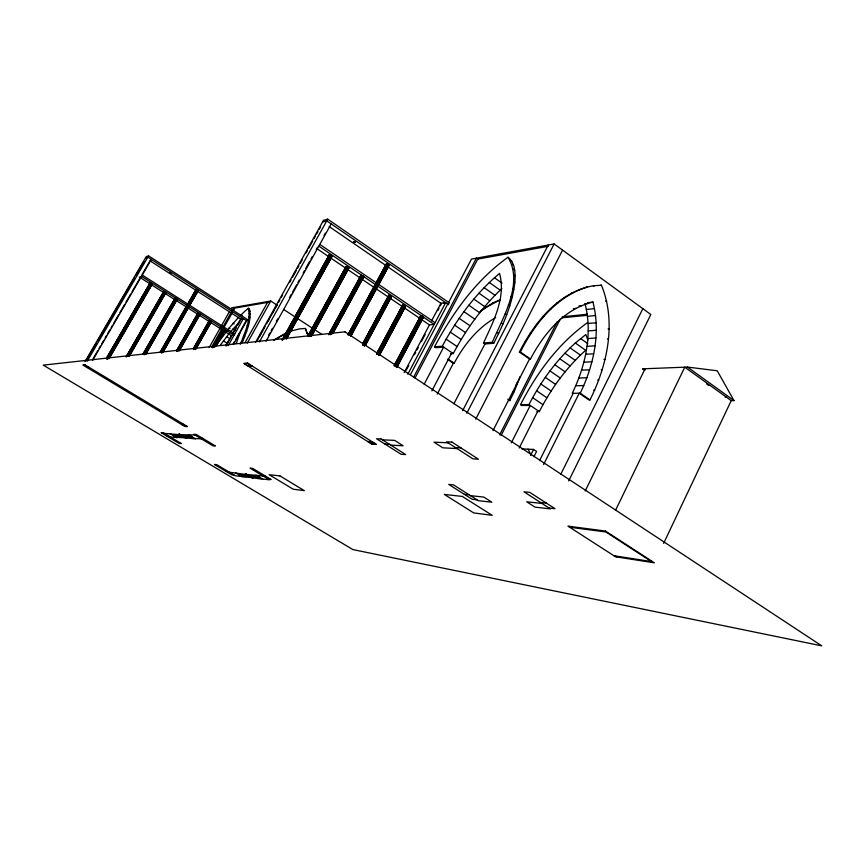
<?xml version="1.0" encoding="UTF-8"?>
<svg xmlns="http://www.w3.org/2000/svg" width="865" height="865" viewBox="0 0 865 865"><rect width="100%" height="100%" fill="white"/><g stroke="black" fill="none" stroke-linecap="round" stroke-linejoin="round"><path stroke-width="1.3" d="M434.522 346.811L442.275 346.205C456.969 318.947 475.588 293.289 499.548 273.437C506.22 297.409 493.245 321.693 483.503 342.973L484.93 343.956L493.71 343.275C503.581 324.137 512.404 303.885 514.87 282.304C515.389 273.751 515.497 262.992 508.004 257.251C476.161 279.946 452.773 312.654 434.522 346.811L435.884 347.73L443.648 347.125L424.185 384.19M483.503 342.973L492.272 342.291C502.835 317.79 523.855 283.374 508.004 257.251M580.21 393.207C593.736 365.3 600.905 332.647 592.936 302.08C564.034 308.794 543.728 333.879 530.483 358.975L529.51 359.029L519.389 352.066C534.667 322.061 559.212 291.148 594.45 285.612L593.433 285.753L601.435 285.234C616.702 322.44 607.36 365.127 589.973 399.922L580.21 393.207L572.23 393.326C585.464 366.057 592.622 334.225 585.183 304.296M248.417 308.264C251.023 319.801 245.184 331.252 241.357 341.859L242.395 342.518C246.222 331.911 252.05 320.45 249.423 308.924L248.417 308.264L244.849 311.259L241.097 314.774L242.103 315.422M162.988 352.239L198.193 290.618L196.041 289.353L196.939 290.186M286.953 338.01L331.944 256.505L329.176 254.775L329.543 255.586M312.006 335.296L348.779 268.215L345.914 266.561L346.389 267.285M359.84 278.098L361.04 275.189L363.808 276.778L362.803 276.789M240.459 331.295L236.286 343.513M389.391 296.176C386.644 293.613 393.845 297.322 390.493 296.76M520.081 376.524L514.221 391.607L509.809 400.56L508.966 400.571M404.485 306.524C407.707 307.28 401.447 303.496 403.09 305.723M515.767 385.866L517.205 382.417M405.566 344.735L420.747 316.19C420.228 314.406 425.364 318.05 422.38 317.206M240.275 344.302L241.357 341.859M663.65 543.339L731.228 400.636L733.996 400.614L717.226 370.782L687.48 367.074L642.652 368.836L644.857 370.404M615.48 510.437L684.788 367.182L731.228 400.636M585.173 491.039L645.128 368.739M568.673 480.94L650.837 314.514L554.13 243.952L471.512 259.067L410.529 374.491M560.834 474.182L642.846 308.675M543.609 464.548L579.204 393.218L588.957 399.933L589.973 399.922M533.921 456.731L536.57 451.443L533.532 449.443L521.822 448.87M539.587 460.569L573.214 393.315M530.569 455.336L533.532 449.443M519.205 448.027L538.03 410.713M511.323 442.848L530.245 405.469L521.844 405.48L520.557 404.615C536.592 373.107 558.314 343.61 587.249 322.818M499.711 434.749L557.157 321.845M501.03 435.603L560.239 319.131M493.018 430.575L529.51 359.029M475.739 419.136L562.585 250.115M466.797 413.254L554.13 243.952M462.667 410.626L548.237 245.022M453.865 403.836L484.93 343.956M437.257 394.094L453.357 363.268L454.168 363.224C463.932 344.951 477.458 327.911 495.699 317.563M431.873 390.861L451.865 352.661M413.665 377.108L476.42 258.17L478.399 259.565M415.038 378.005L477.74 259.1L548.334 246.276M536.906 411.567L539.327 411.589C551.07 388.688 566.467 367.484 585.659 350.271L575.344 343.016C556.173 360.381 540.766 381.649 528.947 404.593L520.557 404.615M404.193 372.588L429.451 324.905L434.154 324.397L318.839 246.136M431.57 320.883L440.901 303.269L445.67 302.631L407.804 374.231M406.215 370.198L408.745 365.43M414.421 354.704L415.687 352.315M416.952 349.936L418.217 347.546M421.363 341.589L425.158 334.431M437.776 310.589L439.042 308.2M440.307 305.821L441.572 303.431M394.007 365.722L420.725 315.693M394.354 365.711L420.952 315.693M394.818 364.954L404.301 347.114M394.645 365.787L421.244 315.757M394.991 365.906L421.59 315.876M395.997 364.889L421.969 316.039M395.748 366.273L422.336 316.244M396.105 366.49L422.693 316.46M396.311 367.041L422.996 316.687M396.473 367.355L423.223 316.904M396.7 367.376L423.374 317.087M396.83 367.333L423.428 317.239M519.389 352.066L520.352 352.001C534.516 324.04 556.152 296.511 587.259 287.05L586.254 287.18M379.378 355.418L405.523 306.556M376.513 353.904L402.668 305.053M376.675 353.763L402.809 304.999M376.891 353.785L403.025 304.999M377.183 353.861L403.317 305.064M385.898 337.804L387.174 335.425M388.439 333.057L389.715 330.679M390.991 328.3L392.267 325.921M396.084 318.796L399.262 312.849M400.538 310.481L402.452 306.913M377.529 353.98L403.663 305.183M377.897 354.153L404.042 305.345M378.275 354.347L404.409 305.54M378.632 354.564L404.766 305.756M378.946 354.791L405.069 305.983M379.184 354.996L405.307 306.199M379.032 355.45L405.123 306.707M379.248 355.461L405.458 306.394M362.608 343.902L388.785 295.203M362.9 343.632L389.001 295.203M362.77 344.097L372.307 326.397M373.583 324.04L388.839 295.722M362.554 344.875L389.293 295.268M366.836 337.231L370.642 330.149M374.459 323.078L377.637 317.174M381.454 310.103L382.719 307.745M385.898 301.842L387.174 299.485M362.9 345.005L389.639 295.387M363.278 345.167L390.007 295.549M363.657 345.373L390.385 295.743M364.014 345.589L390.742 295.971M364.327 345.816L391.045 296.198M365.419 344.065L368.598 338.161M369.874 335.804L371.139 333.447M372.415 331.079L373.68 328.722M374.956 326.364L380.665 315.747M381.941 313.389L385.747 306.307M387.023 303.95L390.202 298.057M364.576 346.032L391.294 296.414M365.289 345.33L391.445 296.608M365.419 345.276L391.51 296.771M350.779 336.053L389.088 265.328L388.439 264.69L386.298 263.922L376.059 283.017M350.779 336.28L389.088 265.328M347.968 334.841L374.805 285.126M348.119 334.582L374.956 285.082M376.232 282.725L386.46 263.868M348.346 334.614L375.194 285.104M376.102 283.385L386.698 263.879M348.649 334.701L375.496 285.18M376.329 283.601L387.001 263.955M349.006 334.831L387.358 264.085M349.384 335.014L387.725 264.257M349.763 335.22L388.104 264.463M350.109 335.436L388.439 264.69M351.677 333.263L352.963 330.884M356.823 323.759L358.11 321.38M359.397 319.001L360.683 316.633M361.97 314.255L363.257 311.876M364.543 309.497L365.83 307.129M367.128 304.75L370.988 297.625M374.199 291.689L376.772 286.931M379.346 282.185L380.632 279.806M381.919 277.427L383.206 275.059M384.493 272.68L385.779 270.302M387.066 267.923L388.353 265.555M350.411 335.663L388.731 264.917M350.639 335.869L388.958 265.133M328.57 334.625L361.04 275.189M328.83 334.431L361.256 275.189M329.014 334.625L358.553 280.455M329.392 334.214L361.548 275.243M335.685 323.067L336.972 320.71M355.591 286.564L356.877 284.207M329.727 334.333L361.894 275.362M330.106 334.506L362.262 275.524M330.495 334.712L362.64 275.73M331.5 333.749L363.008 275.946M331.825 333.976L363.322 276.184M332.809 332.582L334.744 329.024M336.031 326.656L339.913 319.553M341.199 317.174L345.07 310.07M346.368 307.702L350.239 300.598M351.525 298.23L354.758 292.305M358.629 285.19L359.916 282.823M361.213 280.455L362.5 278.087M332.722 333.014L363.57 276.411M332.625 333.501L363.733 276.616M332.841 333.512L363.808 276.778M450.622 353.753L453.228 353.58C465.997 329.63 482.01 307.172 501.884 288.575M307.799 336.096L346.032 266.496M307.875 336.258L346.249 266.496M308.708 335.274L332.582 291.754M333.868 289.397L337.739 282.347M339.037 279.99L346.13 267.058M308.405 336.031L346.53 266.55M319.293 316.666L320.58 314.319M329.608 297.852L330.906 295.506M334.777 288.445L336.063 286.099M308.751 336.161L346.876 266.658M309.129 336.334L347.254 266.831M309.508 336.528L347.633 267.026M310.524 335.577L347.989 267.253M310.849 335.804L348.314 267.49M311.119 336.02L348.563 267.718M311.692 335.328L348.779 268.215M311.378 336.366L348.736 267.923M284.012 339.048L330.387 255.099M285.05 338.074L330.765 255.305M285.428 338.302L331.133 255.532M285.764 338.529L331.457 255.77M286.023 338.745L331.717 255.997M286.639 338.042L331.944 256.505M286.304 339.091L331.89 256.213M282.044 339.999L329.176 254.775M282.358 339.858L329.381 254.775M283.634 337.977L292.759 321.456M294.068 319.099L300.588 307.291M301.896 304.923L319.509 273.059M320.807 270.691L322.115 268.334M323.423 265.977L327.338 258.894M282.639 339.934L329.673 254.829M302.815 303.972L304.112 301.615M308.026 294.532L309.335 292.165M283.634 338.875L330.008 254.937M258.592 338.107L262.538 331.036M263.847 328.678L265.166 326.31M266.474 323.953L270.41 316.882M272.389 313.335L273.697 310.978M275.016 308.621L276.984 305.086L270.767 301.02L231.55 307.854M256.927 341.221L258.235 338.864M259.554 336.507L260.862 334.15M262.171 331.792L264.149 328.257M268.085 321.185L269.393 318.828M270.702 316.471L274.648 309.4M275.957 307.043L277.265 304.685M278.584 302.328L279.892 299.971M281.201 297.614L282.52 295.257M289.732 282.282L291.051 279.925M292.359 277.568L296.295 270.496M297.614 268.139L298.922 265.782M300.231 263.425L302.209 259.889M306.145 252.818L307.453 250.461M308.762 248.104L312.708 241.032M314.017 238.675L315.325 236.318M316.644 233.961L317.952 231.604M319.261 229.247L320.58 226.89M259.381 341.967L327.694 219.148L449.573 303.042M268.572 335.339L269.88 332.982M271.188 330.635L272.486 328.289M276.4 321.239L277.708 318.893M289.451 297.755L291.408 294.23M292.705 291.883L296.619 284.834M297.928 282.487L299.225 280.141M303.139 273.091L304.448 270.745M305.745 268.388L309.659 261.349M310.968 259.003L312.276 256.646M316.19 249.607L317.487 247.249M324.007 235.507L325.316 233.161M265.998 341.307L331.187 223.905M245.13 342.529L268.042 301.496M247.239 343.156L270.767 301.02M255.64 342.216L323.499 220.337L327.694 219.148M228.133 345.762L243.357 318.634L240.654 319.044L197.663 291.418M233.074 344.162L234.393 341.805M235.713 339.458L239.659 332.409M240.978 330.052L245.584 321.834M233.528 344.292L247.412 319.509L148.575 255.889L146.25 256.613L85.029 361.592M213.579 346.724L223.927 328.949L225.181 329.933L215.763 346.314M214.044 346.497L223.927 328.949M214.336 346.649L224.219 329.1M214.617 346.811L224.489 329.273M214.866 346.973L224.738 329.435M215.612 346.184L224.943 329.597M215.882 346.108L225.095 329.749M226.068 345.016L231.355 335.609L234.015 335.274L141.514 276.368M232.728 333.155L240.654 319.044M225.981 346.108L231.236 336.745M233.874 332.052L236.502 327.37M237.81 325.035L241.097 319.174M209.179 347.525L229.571 311.357M211.579 347.135L231.452 311.876M232.112 310.697L233.95 307.443M212.476 347.406L223.073 328.678L223.657 328.83M212.563 347.589L232.296 312.762M233.615 310.416L234.934 308.07L269.08 302.166M212.714 347.73L223.408 328.732M193.338 348.682L209.276 320.547L210.119 320.818L211.384 321.802L196.117 348.703M193.425 348.79L209.406 320.547M193.576 348.93L209.6 320.601M193.965 348.736L209.849 320.688M194.236 348.865L210.119 320.818M194.517 349.017L210.4 320.969M194.798 349.179L210.682 321.131M195.058 349.352L210.93 321.304M195.263 349.503L211.147 321.466M195.977 348.692L211.287 321.607M176.536 350.725L197.901 313.152L198.745 313.422L200.02 314.417L179.325 350.747M176.622 350.844L198.031 313.152M176.784 350.985L198.226 313.206M177.141 350.779L198.474 313.292M181.65 342.951L182.991 340.615M184.321 338.269L185.651 335.934M187.651 332.42L188.981 330.084M190.311 327.738L191.641 325.402M192.971 323.056L194.301 320.72M177.412 350.909L198.745 313.422M177.703 351.06L199.037 313.573M177.985 351.233L199.307 313.736M178.914 350.228L199.566 313.909M179.12 350.39L199.772 314.082M179.196 350.736L199.923 314.222M160.133 352.206L196.117 289.321M160.36 352.152L196.269 289.332M160.566 352.217L196.474 289.397M160.814 352.325L196.733 289.494M161.095 352.455L197.004 289.624M161.387 352.617L197.296 289.775M161.658 352.779L197.566 289.948M161.906 352.952L197.804 290.121M163.226 351.006L167.875 342.875M169.205 340.55L185.132 312.654M186.462 310.33L188.451 306.848M189.781 304.523L198.193 290.618M162.782 351.947L197.999 290.283M162.771 352.239L198.139 290.424M142.995 353.98L175.108 298.133L176.233 298.555L177.249 299.42L145.85 354.099M143.114 354.163L175.238 298.144M143.363 354.012L175.433 298.187M143.612 354.109L175.671 298.274M146.174 349.828L147.504 347.503M148.845 345.178L150.175 342.854M154.846 334.723L156.176 332.398M157.517 330.073L159.517 326.592M163.517 319.618L164.847 317.293M169.518 309.162L170.859 306.837M172.189 304.512L173.519 302.188M143.882 354.239L175.941 298.403M144.174 354.401L176.233 298.555M144.466 354.564L176.514 298.728M144.725 354.736L176.774 298.901M146.618 351.612L147.958 349.287M149.959 345.795L151.288 343.47M152.618 341.145L156.619 334.182M157.96 331.857L162.62 323.726M163.961 321.402L165.291 319.077M166.631 316.752L168.632 313.271M169.962 310.946L171.292 308.621M145.677 353.763L176.99 299.063M145.72 354.088L177.152 299.214M128.269 356.045L164.837 291.959L163.712 291.548L126.16 356.694M128.528 356.218L165.118 292.132M129.112 355.418L135.805 343.805M137.146 341.491L138.487 339.167M139.816 336.842L141.828 333.36M143.168 331.046L144.509 328.722M145.839 326.397L147.85 322.915M149.191 320.601L150.532 318.277M151.862 315.952L153.873 312.47M155.213 310.146L156.543 307.832M157.884 305.507L159.225 303.183M161.236 299.701C160.706 297.052 167.129 293.851 165.377 292.305M128.755 356.38L165.593 292.478M128.928 356.521L165.756 292.63M129.663 355.58L165.842 292.748M126.268 356.812L163.842 291.548M127.101 355.785L164.036 291.591M127.415 355.591L164.274 291.678M127.998 354.791L129.339 352.466M130.669 350.152L132.68 346.67M134.021 344.346L135.362 342.021M136.702 339.707L138.703 336.226M145.396 324.613L146.736 322.299M151.429 314.168L152.759 311.854M154.77 308.373L156.111 306.048M157.452 303.723L158.792 301.409M160.793 297.917L162.133 295.603M127.685 355.72L164.545 291.808M127.977 355.883L164.837 291.959M106.244 358.586L150.175 282.769L152.348 284.077L150.878 283.536M106.352 358.705L150.305 282.769M106.568 358.553L150.488 282.823M106.806 358.651L150.737 282.909M108.103 356.683L109.455 354.347M110.807 352.023L112.158 349.698M117.553 340.388L118.905 338.053M120.257 335.728L121.597 333.403M126.322 325.251L127.674 322.926M132.399 314.784L133.751 312.449M138.476 304.307L140.498 300.815M141.849 298.49L143.201 296.165M144.542 293.83L146.574 290.337M107.087 358.78L151.007 283.028M107.379 358.943L151.299 283.19M107.671 359.105L151.58 283.352M108.612 358.11L151.84 283.536M111.931 352.65L113.283 350.325M114.634 347.989L115.975 345.665M118.008 342.172L119.348 339.848M120.7 337.523L122.052 335.188M124.073 331.706L125.425 329.37M127.447 325.878L128.799 323.553M130.139 321.229L134.864 313.076M136.216 310.751L143.633 297.949M145.655 294.457L149.71 287.472M108.849 358.272L152.067 283.709M109.022 358.424L152.229 283.861M109.109 358.64L152.327 283.979M86.132 360.575L96.329 343.091M97.691 340.767L134.389 277.827M135.74 275.502L143.904 261.511M87.073 361.408L148.575 255.889M92.987 358.845L97.713 350.747M99.053 348.433L100.405 346.119M101.746 343.805L103.768 340.334M105.119 338.02L106.46 335.707M107.811 333.393L109.833 329.922M111.174 327.608L112.526 325.294M113.866 322.98L118.592 314.871M119.932 312.557L124.647 304.458M125.998 302.144L130.712 294.046M132.053 291.732L140.811 276.692M142.163 274.378L150.24 260.495M92.512 360.564L151.353 259.457M216.715 344.638L229.074 328.105L238.751 317.185M220.218 345.286L229.03 333.695M230.631 331.76L239.194 322.299M575.344 343.016L585.832 334.55L587.832 340.075M150.175 282.769L150.618 283.363M480.94 310.676L492.704 303.02L500.446 299.701L486.638 307.021L479.826 312.006M175.108 298.133L175.779 298.879M177.249 299.42L176.071 299.052M273.837 340.096L286.823 332.582M274.292 340.053L287.288 332.528M200.02 314.417L198.55 313.876M209.211 320.58L210.184 321.423M211.384 321.802L210.746 321.693M223.073 328.678L225.116 329.976M290.089 331.273L299.733 328.851L305.388 328.462L308.232 335.804M145.504 257.9L147.818 257.186L246.698 320.785M375.907 286.758L374.372 285.991L375.486 286.748M322.558 222.035L326.743 220.856L448.762 304.761M443.594 303.161L445.616 302.901M600.407 285.364L601.435 285.234M578.934 289.645L579.939 289.515M492.704 303.02L493.537 302.912M571.56 293.127L572.554 292.997M305.388 328.462L307.086 333.631M485.806 307.129L486.638 307.021M564.196 297.603L565.18 297.474M556.919 303.02L557.903 302.912M587.562 302.696L592.936 302.08M605.597 301.171L606.625 301.063M584.675 303.799L587.346 303.496M579.031 305.886L581.691 305.594M549.816 309.356L550.8 309.248M573.354 308.654L576.014 308.362M586.427 309.475L594.493 308.632M542.961 316.525L543.934 316.417M562.261 316.774L587.465 314.244M83.418 365.235L85.17 365.062M562.185 317.79L587.411 315.293M587.497 316.331L595.574 315.541M536.408 324.462L537.381 324.364M86.522 367.106L88.273 366.944M86.63 367.29L88.706 367.095M588.092 323.488L596.169 322.764M530.256 333.09L531.229 333.003M608.052 328.96L609.079 328.873M588.211 330.917L596.288 330.257M524.568 342.324L525.531 342.248M587.832 338.561L595.909 337.966M607.403 338.95L608.43 338.875M248.45 366.338L252.256 366.068M586.978 346.357L595.044 345.827M585.637 354.261L593.704 353.796M603.954 359.483L604.981 359.429M583.832 362.197L591.887 361.808M581.583 370.134L589.616 369.809M601.175 369.82L602.202 369.777M578.88 378.005L586.902 377.756M597.737 380.07L598.753 380.038M575.755 385.758L583.756 385.563M513.367 391.618L514.221 391.607M593.649 390.137L594.666 390.126M725.184 397.284L726.557 397.273M181.488 424.412L183.964 424.488M181.931 424.574L184.04 424.639M184.872 426.337L186.981 426.413M382.438 439.831L394.667 440.382L403.122 445.767L390.785 445.129M448.038 442.793L433.981 442.156L442.793 447.821L456.969 448.557M367.69 441.507L372.112 441.723M384.925 444.037L389.434 444.264M455.52 447.627L460.959 447.897M164.318 433.397L179.531 434.673M194.917 434.987L180.558 434.727M181.282 435.722L173.238 435.279L174.968 436.306L183.034 436.771M182.31 435.776L190.646 436.23L192.419 437.301L184.061 436.825M182.158 436.241L183.185 436.295M167.28 436.338L169.443 436.457M202.778 438.371L200.312 438.231L212.887 445.789L215.385 445.962L196.279 434.468L193.847 434.338L201.361 438.858L194.885 438.479M170.437 437.052L176.341 437.398M184.786 437.809L176.687 437.344L177.055 437.831L170.156 433.7M185.813 437.874L195.62 438.923L188.505 434.652M464.3 494.283L469.187 494.812M540.614 502.543L546.475 503.181M470.506 495.645L483.859 497.105L491.882 502.208L478.421 500.673L453.519 484.897L448.73 484.422L472.225 499.3L477.145 499.851M542.02 503.452L526.72 501.786L535.046 507.139L550.454 508.901L523.974 491.796L529.726 492.358L554.984 508.685L549.08 508.014M226.003 471.36L228.382 471.63M268.453 479.221L271.167 479.534L252.677 468.408L250.028 468.127L262.236 475.48L264.928 475.782M229.366 472.225L245.995 474.474M256.17 475.285L263.263 476.096M247.12 474.604L256.051 475.22L262.895 479.329L252.18 477.642M247.682 475.49L238.772 474.453L240.438 475.447L249.358 476.496M248.806 475.62L258.029 476.691L259.738 477.718L250.493 476.626M239.054 474.885L239.605 474.95M248.525 475.988L249.65 476.128M258.884 477.21L259.478 477.275M234.307 475.177L231.906 474.885L214.412 464.451L216.747 464.689L235.269 475.75L241.8 476.529M251.045 477.502L242.373 476.875L235.723 472.896M262.3 478.972L269.458 479.826L262.225 475.48M642.652 368.836L645.279 369.15M569.602 527.207L605.922 531.997L651.464 561.58L613.923 555.73M331.619 256.581L330.992 256.408M187.229 306.729L186.526 306.145L187.056 306.675M165.247 292.738L164.685 292.467M179.163 434.176L186.17 438.371M245.714 474.031L252.461 478.075M223.419 340.897L226.425 342.8M139.222 276.995L197.231 313.898M199.501 315.347L208.606 321.131M210.876 322.58L231.355 335.609M226.63 336.68L228.641 337.956M233.009 328.949L235.021 330.235M243.692 336.053L244.73 336.712M229.074 328.105L230.079 328.743M142.271 275.07L234.739 333.987M245.638 330.603L246.666 331.263M233.172 323.24L234.177 323.878M569.127 526.298L570.77 527.358M615.134 555.925L616.734 556.952M248.287 321.023L249.304 321.683M150.153 260.895L195.404 289.97M247.174 325.575L248.201 326.235M249.217 313.487L250.223 314.136M248.969 316.979L249.985 317.628M249.023 310.567L250.039 311.227M283.72 309.486L294.954 316.828M297.203 318.298L321.921 334.441M447.854 358.986L454.168 363.224M507.787 399.197L509.809 400.56M448.113 359.743L453.357 363.268M442.275 346.205L453.228 353.58M528.947 404.593L539.327 411.589M316.925 248.666L328.062 256.213M331.403 258.473L373.745 287.158M375.972 288.672L402.712 306.783M404.939 308.297L419.417 318.115M421.644 319.618L429.451 324.905M446.145 339.134L457.066 346.53M532.624 397.651L542.982 404.658M450.276 332.106L461.175 339.512M536.592 390.775L546.939 397.803M319.791 244.417L435.052 322.721M454.633 325.154L465.521 332.593M540.83 383.995L551.156 391.045M329.187 226.576L440.901 303.269M459.207 318.342L470.084 325.802M545.296 377.367L555.6 384.438M492.272 342.291L493.71 343.275M497.191 332.571L498.618 333.555M463.954 311.692L474.82 319.174M549.967 370.934L560.271 378.027M520.352 352.001L530.483 358.975M468.852 305.259L479.707 312.773M554.811 364.727L565.115 371.853M473.858 299.085L484.724 306.632M559.806 358.802L570.1 365.949M501.538 323.013L502.965 323.997M505.279 313.714L506.706 314.709M478.961 293.213L489.817 300.782M564.921 353.18L575.214 360.359M484.108 287.667L494.975 295.279M508.371 304.804L509.788 305.799M570.111 347.903L580.404 355.115M510.772 296.371L512.177 297.365M489.287 282.509L500.154 290.153M512.48 288.521L513.875 289.505M494.445 277.752L502.057 283.125M580.599 338.55L587.822 343.654M513.475 281.309L514.87 282.304M513.745 274.832L515.14 275.816M510.426 260.322L511.788 261.295M512.21 264.29L513.583 265.274M513.323 269.145L514.707 270.129M687.48 367.074L733.996 400.614M706.716 383.984L708.889 385.552M528.05 449.173L530.872 454.731M169.875 272.616L171.129 273.135L169.918 272.562M353.634 241.627L355.418 242.189L353.634 241.627M344.93 331.814L43.25 365.127L352.877 549.578L821.75 645.852L344.93 331.814M85.051 364.889L82.986 365.095L184.937 426.488L187.424 426.575L85.051 364.889M247.606 363.138L243.833 363.419L371.993 444.221L376.437 444.448L247.606 363.138M247.671 363.376L244.46 363.614L248.385 366.1L251.618 365.873L247.671 363.376M381.032 438.955L376.567 438.75L401.101 454.287L405.674 454.568L381.032 438.955M451.93 442.069L446.545 441.831L472.928 458.839L478.421 459.196L451.93 442.069M372.101 441.918L368.349 441.734L372.004 444.037L375.778 444.232L372.101 441.918M163.29 432.792L161.149 432.684L179.174 443.431L181.38 443.594L163.29 432.792M179.682 434.198L178.655 434.144L186.689 438.404L179.682 434.198M279.903 475.891L269.123 474.69L293.224 489.222L304.35 490.66L279.903 475.891M462.31 496.434L444.34 494.434L473.728 512.923L492.207 515.324L462.31 496.434M246.276 474.096L245.141 473.966L253.023 478.15L246.276 474.096M605.5 531.067L567.959 526.147L615.512 556.757L654.405 562.845L605.5 531.067"/></g></svg>
